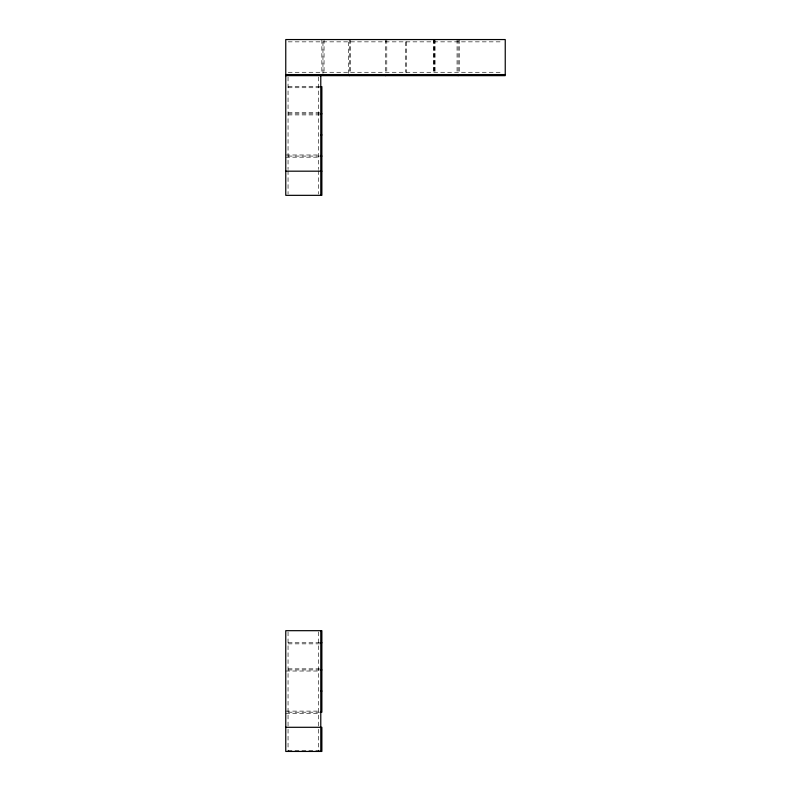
<?xml version="1.0" encoding="UTF-8"?>
<svg xmlns="http://www.w3.org/2000/svg" width="791" height="791" viewBox="0 0 791 791"><rect width="100%" height="100%" fill="white"/><g stroke="black" fill="none" stroke-linecap="round" stroke-linejoin="round"><path stroke-width="0.59" stroke-dasharray="3.96 2.97" d="M288.221 41.844L502.779 41.844M288.221 72.278L502.779 72.278M288.171 86.644L320.78 86.644M288.171 87.732L319.574 87.732M288.171 112.737L319.574 112.737M288.171 113.815L319.574 113.815M288.171 114.903L319.574 114.903M285.759 154.996L320.78 154.996M288.171 156.084L319.574 156.084M285.759 157.172L319.574 157.172M288.171 642.767L320.78 642.767M288.171 643.854L319.574 643.854M288.171 668.85L319.574 668.85M288.171 669.937L319.574 669.937M285.759 671.025L319.574 671.025M285.759 711.119L320.78 711.119M288.171 712.207L319.574 712.207M285.759 713.284L319.574 713.284M288.053 750.362L319.574 750.362M459.235 39.55L459.235 73.365M458.147 39.55L458.147 73.365M457.06 39.55L457.06 73.365M435.08 39.55L435.08 73.365M434.536 39.55L434.536 73.365M433.992 39.55L433.992 73.365M433.448 39.55L433.448 73.365M406.525 41.844L406.525 72.278M405.437 41.844L405.437 72.278M386.779 39.55L386.779 73.365M385.692 39.55L385.692 73.365M350.542 39.55L350.542 73.365M349.464 39.55L349.464 73.365M348.376 41.963L348.376 73.365M324.043 39.55L324.043 74.572M322.955 41.963L322.955 73.365M321.868 39.55L321.868 73.365M318.486 77.034L318.486 169.452M318.486 170.688L318.486 194.102M318.486 631.92L318.486 728.036M318.486 729.272L318.486 751.45M288.053 77.034L288.053 169.452M288.053 170.688L288.053 194.102M288.053 631.92L288.053 728.036M288.053 729.272L288.053 751.45"/><path stroke-width="1.19" d="M285.759 74.572L505.241 74.572M285.759 75.659L505.241 75.659L505.241 39.55L285.759 39.55L285.759 195.337L321.868 195.337L321.868 86.644L320.78 86.644M320.78 113.815L321.868 113.815M320.78 134.954L321.868 134.954M320.78 156.084L321.868 156.084M285.759 171.182L321.868 171.182M320.78 642.767L321.868 642.767M320.78 669.937L321.868 669.937M320.78 691.067L321.868 691.067M320.78 712.207L321.868 712.207L321.868 630.684L285.759 630.684L285.759 751.45L321.868 751.45L321.868 727.295L285.759 727.295M458.147 74.572L458.147 75.659M385.692 74.572L385.692 75.659M349.464 74.572L349.464 75.659M320.78 75.798L320.78 195.337M320.78 630.684L320.78 751.45"/></g></svg>
